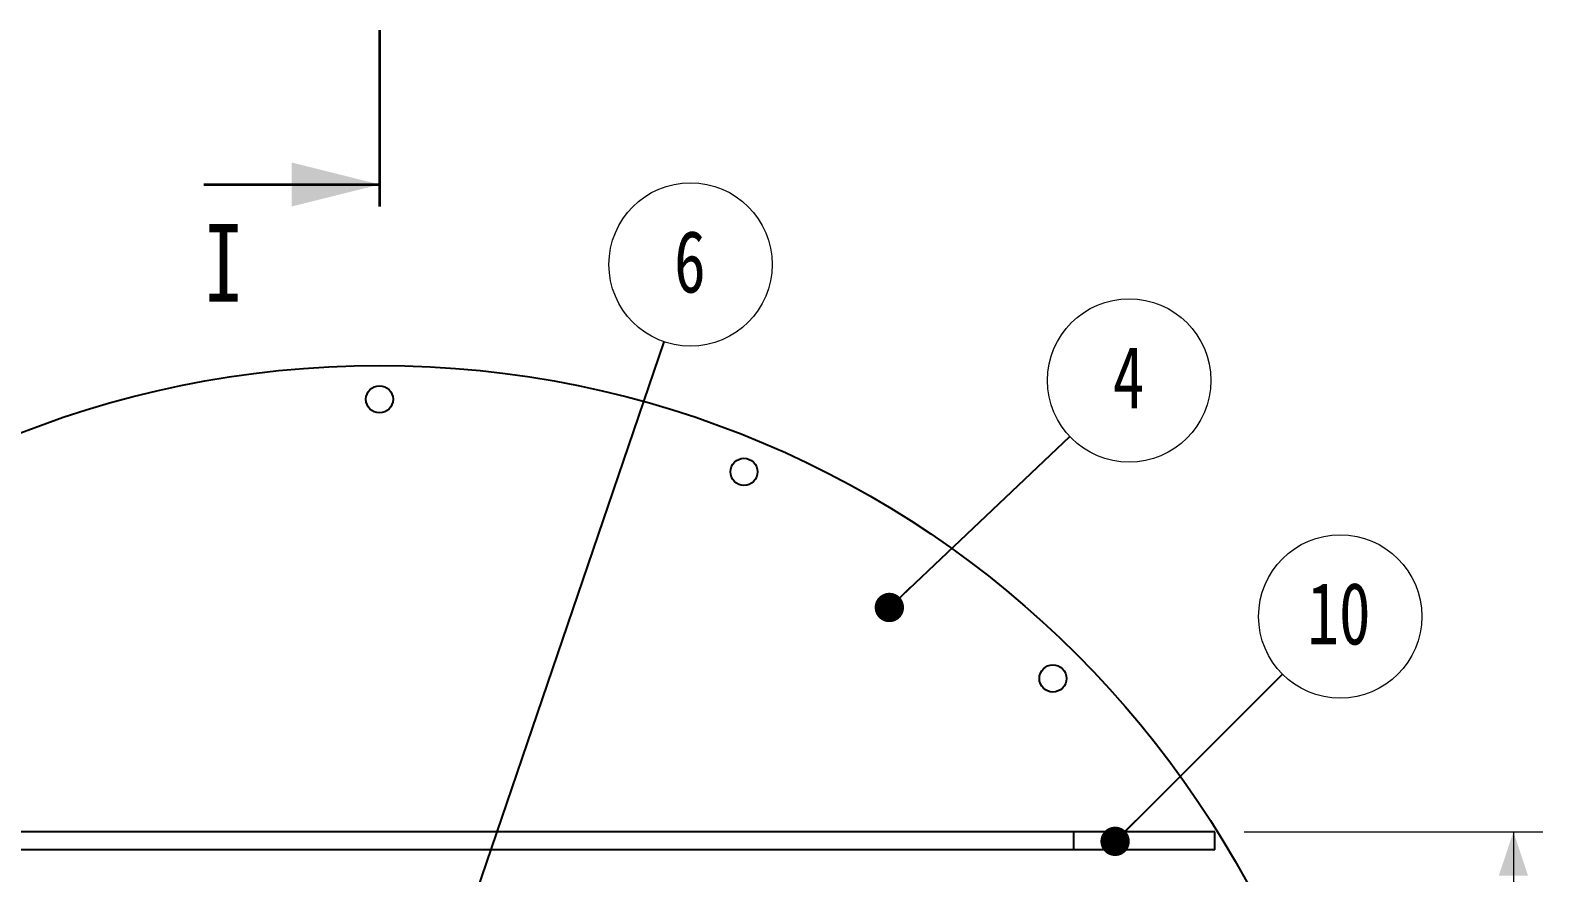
# Paper-space layout 'Sheet12' of a CAD drawing. Header units: millimetres. Extents: x 2 to 418, y -7 to 305.
# Drawn here: x 52.2 to 103.7, y 61.5 to 90.2 of the extents above; entities that cross this region are included whole.
import ezdxf

# ---------------------------------------------------------------- set-up
doc = ezdxf.new("R2010")
doc.units = ezdxf.units.MM
doc.linetypes.add('CENTER', pattern=[10.16, 6.35, -1.27, 1.27, -1.27])
doc.styles.add('SLDTEXTSTYLE0', font='TXT', dxfattribs={"width": 0.75})
doc.dimstyles.new('SLDDIMSTYLE3', dxfattribs={"dimtxt": 0.18, "dimasz": 1, "dimexe": 0, "dimexo": 0.0625, "dimgap": 0, "dimtad": 0, "dimtih": 1, "dimtoh": 1, "dimdec": 0, "dimrnd": 1e-09, "dimzin": 0, "dimdsep": 46, "dimtxsty": 'Standard', "dimblk1": 'DOT', "dimblk2": 'DOT', "dimsah": 1, "dimcen": 0.09, "dimadec": 0, "dimazin": 0, "dimtfac": 1, "dimtdec": 0, "dimtofl": 0, "dimtmove": 0, "dimatfit": 3, "dimldrblk": 'DOT', "dimfxl": 1, "dimfrac": 2, "dimtolj": 1, "dimtzin": 0, "dimarcsym": 0})
doc.dimstyles.new('SLDDIMSTYLE9', dxfattribs={"dimtxt": 2.116667, "dimasz": 1.5, "dimexe": 0, "dimexo": 0.0625, "dimgap": 0.529167, "dimtad": 1, "dimdec": 1, "dimlfac": 13, "dimrnd": 1e-09, "dimzin": 4, "dimdsep": 46, "dimtxsty": 'SLDTEXTSTYLE0', "dimsah": 1, "dimcen": 0.09, "dimadec": 0, "dimazin": 1, "dimtfac": 1, "dimtdec": 0, "dimtofl": 0, "dimtmove": 0, "dimatfit": 3, "dimfxl": 1, "dimfrac": 2, "dimtolj": 1, "dimtzin": 12, "dimarcsym": 0})

# ---------------------------------------------------------------- blocks, each defined once
blk = doc.blocks.new('_D_211')
at = {"color": 7, "linetype": 'Continuous', "lineweight": 18}
for p, q in [((93.55, 62.918), (103.73, 62.918)), ((102.73, 62.918), (102.73, 27.457)), ((88.743, 27.457), (103.73, 27.457))]:
    blk.add_line(p, q, dxfattribs=at)
for points in [[(102.73, 62.918), (102.23, 61.418), (103.23, 61.418)], [(102.73, 27.457), (103.23, 28.957), (102.23, 28.957)]]:
    blk.add_solid(points, dxfattribs=at)
at = {"color": 7, "linetype": 'Continuous', "lineweight": 18, "insert": (100.002, 39.971), "char_height": 2.1167, "attachment_point": 1, "rotation": 90, "style": 'SLDTEXTSTYLE0'}
blk.add_mtext('461.0', dxfattribs=at)
blk = doc.blocks.new('SW_NOTE_136')
at = {"color": 0, "linetype": 'Continuous', "lineweight": 0}
blk.add_circle((2.021, 1.912), 2.782, dxfattribs=at)
at = {"color": 0, "linetype": 'Continuous', "lineweight": 0, "insert": (1.999, 3.074), "char_height": 2.117, "attachment_point": 2, "style": 'SLDTEXTSTYLE0'}
blk.add_mtext('4', dxfattribs=at)
blk = doc.blocks.new('_DOT')
at = {"color": 0, "linetype": 'ByBlock', "lineweight": -2}
blk.add_line((-0.5, 0), (-1, 0), dxfattribs=at)
at = {"color": 0, "linetype": 'ByBlock', "const_width": 0.5}
blk.add_lwpolyline([(-0.25, 0, 1), (0.25, 0, 1)], format="xyb", close=True, dxfattribs=at)
blk = doc.blocks.new('SW_NOTE_137')
at = {"color": 0, "linetype": 'Continuous', "lineweight": 0}
blk.add_circle((1.969, 1.966), 2.782, dxfattribs=at)
at = {"color": 0, "linetype": 'Continuous', "lineweight": 0, "insert": (1.926, 3.127), "char_height": 2.1167, "attachment_point": 2, "style": 'SLDTEXTSTYLE0'}
blk.add_mtext('10', dxfattribs=at)
blk = doc.blocks.new('SW_NOTE_138')
at = {"color": 0, "linetype": 'Continuous', "lineweight": 0}
blk.add_circle((0.899, 2.633), 2.782, dxfattribs=at)
at = {"color": 0, "linetype": 'Continuous', "lineweight": 0, "insert": (0.877, 3.794), "char_height": 2.117, "attachment_point": 2, "style": 'SLDTEXTSTYLE0'}
blk.add_mtext('6', dxfattribs=at)

psp = doc.layouts.new('Sheet12')

# ---------------------------------------------------------------- linework, layer by layer
at = {"color": 7, "linetype": 'CENTER', "lineweight": 35}
psp.add_line((64.0889, 84.2173), (64.0889, 90.2203), dxfattribs=at)
at = {"color": 7, "linetype": 'Continuous', "lineweight": 35}
psp.add_line((58.0889, 84.9673), (64.0889, 84.9673), dxfattribs=at)
at = {"color": 7, "linetype": 'Continuous', "lineweight": 25}
for p, q in [((87.7427, 62.9183), (40.435, 62.9183)), ((87.7427, 62.3029), (87.7427, 62.9183)), ((92.5504, 62.9183), (87.7427, 62.9183)), ((92.5504, 62.3029), (92.5504, 62.9183)), ((87.7427, 62.3029), (40.435, 62.3029)), ((92.5504, 62.3029), (87.7427, 62.3029))]:
    psp.add_line(p, q, dxfattribs=at)
for centre, radius in [((64.081, 45.1875), 33.6154), ((64.0811, 77.6491), 0.4615), ((76.5036, 75.1781), 0.4615), ((87.0349, 68.1413), 0.4615)]:
    psp.add_circle(centre, radius, dxfattribs=at)
at = {"color": 7, "linetype": 'Continuous', "lineweight": 35}
psp.add_solid([(64.0889, 84.9673), (61.0889, 85.7173), (61.0889, 84.2173)], dxfattribs=at)

# ---------------------------------------------------------------- block references
at = {"color": 7, "linetype": 'Continuous', "lineweight": 0}
for name, p in [('SW_NOTE_138', (73.7841, 79.6097)), ('SW_NOTE_136', (87.6126, 76.3813)), ('SW_NOTE_137', (94.858, 68.2882))]:
    psp.add_blockref(name, p, dxfattribs=at)

# ---------------------------------------------------------------- texts
at = {"color": 7, "linetype": 'Continuous', "insert": (58.0889, 83.6222), "char_height": 2.6458, "attachment_point": 1, "style": 'SLDTEXTSTYLE0'}
psp.add_mtext('I', dxfattribs=at)

# ---------------------------------------------------------------- dimensions: what is measured, and where the dimension line sits
at = {"color": 7, "linetype": 'Continuous', "lineweight": 18}
dim = psp.add_linear_dim(base=(102.73, 27.4568), p1=(92.5504, 62.9183), p2=(87.7427, 27.4568), angle=90, dimstyle='SLDDIMSTYLE9', dxfattribs=at)
dim.commit()
dim.dimension.update_dxf_attribs({"geometry": '_D_211', "text_midpoint": (102.73, 43.4893), "dimtype": 160})

# ---------------------------------------------------------------- leaders
at = {"color": 7, "linetype": 'Continuous', "lineweight": 0}
for points in [[(64.6766, 52.9252), (73.7841, 79.6097)], [(81.4593, 70.5593), (87.6126, 76.3813)], [(89.154, 62.5928), (94.858, 68.2882)]]:
    psp.add_leader(points, dimstyle='SLDDIMSTYLE3', dxfattribs=at)

doc.saveas('drawing.dxf')
